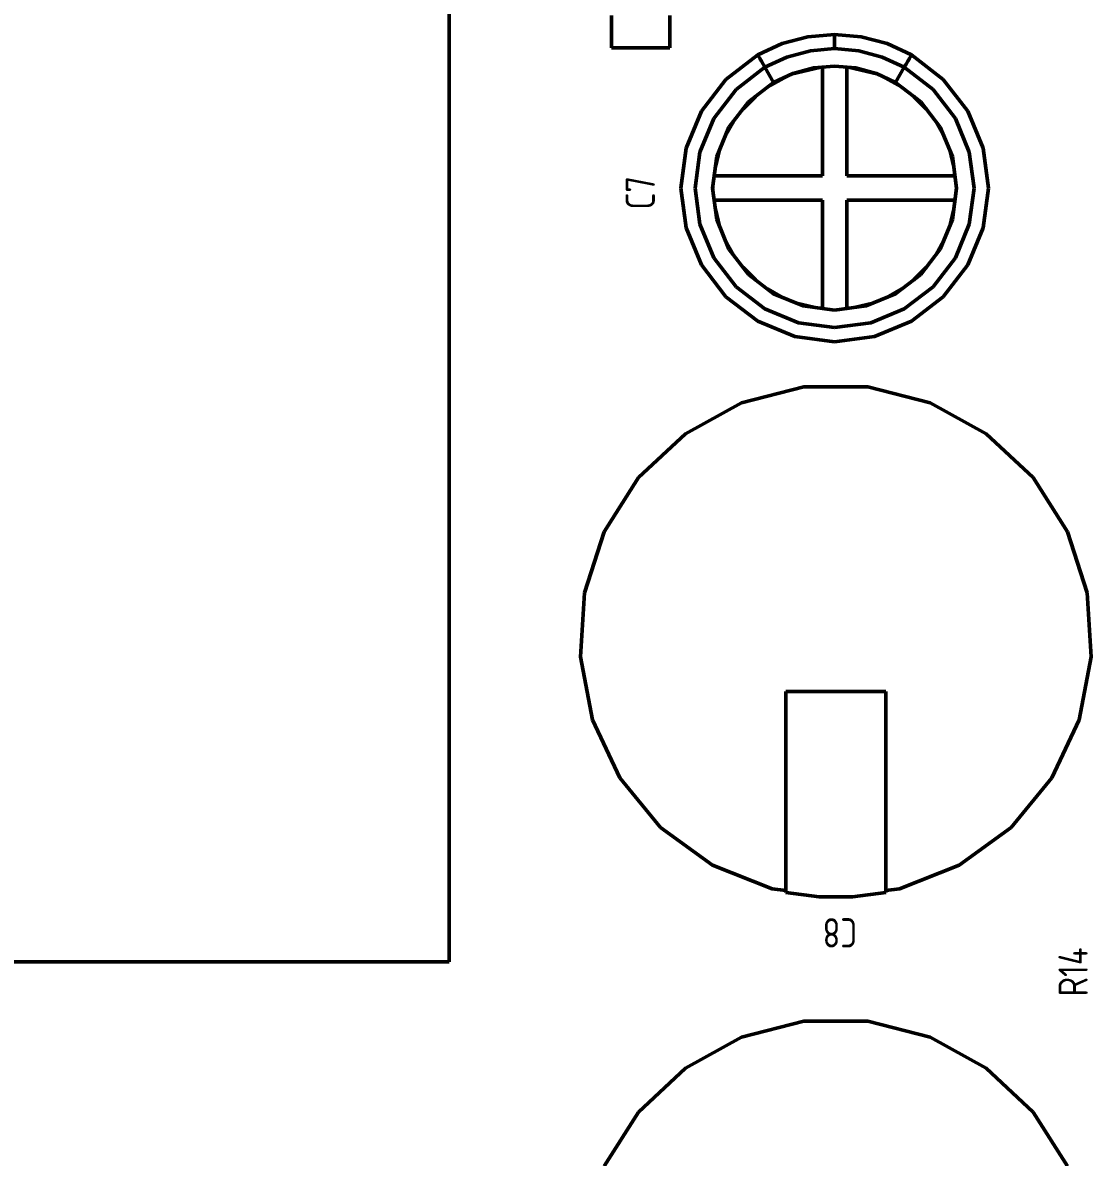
# Paper-space layout 'Layout1' of a CAD drawing. Extents: x -70 to 840, y -1 to 593.
# Drawn here: x 239.13 to 282.93, y 355.55 to 402.04 of the extents above; entities that cross this region are included whole.
import ezdxf

# ---------------------------------------------------------------- set-up
doc = ezdxf.new("R2010")
doc.units = 0
doc.header["$MEASUREMENT"] = 0
doc.layers.add('Основная', color=7, linetype='CONTINUOUS', lineweight=50)
doc.styles.add('GOST type A0', font='', dxfattribs={"oblique": 15, "height": 3.5})
doc.styles.get('GOST type A0').set_extended_font_data('GOST type A')

psp = doc.layouts.get("Layout1")

# ---------------------------------------------------------------- linework, layer by layer
at = {"layer": 'Основная'}
for p, q in [((256.612, 363.559), (256.612, 411.871)), ((256.612, 411.871), (256.612, 363.559)), ((256.612, 363.559), (256.612, 411.871)), ((256.612, 411.871), (256.612, 363.559)), ((263.262, 402.333), (263.262, 401.013)), ((263.262, 402.333), (263.262, 401.013)), ((263.262, 402.333), (263.262, 401.013)), ((263.262, 402.333), (263.262, 401.013)), ((265.65, 401.013), (265.65, 402.333)), ((265.65, 402.333), (265.65, 401.013)), ((265.65, 401.013), (265.65, 402.333)), ((265.65, 402.333), (265.65, 401.013)), ((271.312, 401.469), (270.252, 401.185)), ((270.252, 401.185), (271.312, 401.469)), ((271.312, 401.469), (270.252, 401.185)), ((270.252, 401.185), (271.312, 401.469)), ((272.406, 401.565), (271.312, 401.469)), ((271.312, 401.469), (272.406, 401.565)), ((272.406, 401.565), (271.312, 401.469)), ((271.312, 401.469), (272.406, 401.565)), ((273.5, 401.469), (272.406, 401.565)), ((273.5, 401.469), (272.406, 401.565)), ((272.406, 401.545), (272.406, 401.565)), ((273.5, 401.469), (272.406, 401.565)), ((273.5, 401.469), (272.406, 401.565)), ((272.406, 401.545), (272.406, 401.565)), ((272.406, 401.487), (272.406, 401.545)), ((272.406, 401.487), (272.406, 401.545)), ((272.406, 401.393), (272.406, 401.487)), ((272.406, 401.393), (272.406, 401.487)), ((272.406, 401.271), (272.406, 401.393)), ((272.406, 401.271), (272.406, 401.393)), ((272.406, 401.271), (272.406, 401.393)), ((272.406, 401.271), (272.406, 401.393)), ((272.406, 401.131), (272.406, 401.271)), ((272.406, 401.131), (272.406, 401.271)), ((274.56, 401.185), (273.5, 401.469)), ((274.56, 401.185), (273.5, 401.469)), ((274.56, 401.185), (273.5, 401.469)), ((274.56, 401.185), (273.5, 401.469)), ((263.262, 401.013), (265.65, 401.013)), ((263.262, 401.013), (265.65, 401.013)), ((263.262, 401.013), (265.65, 401.013)), ((263.262, 401.013), (265.65, 401.013)), ((270.252, 401.185), (269.256, 400.721)), ((269.256, 400.721), (270.252, 401.185)), ((270.252, 401.185), (269.256, 400.721)), ((269.256, 400.721), (270.252, 401.185)), ((270.452, 400.633), (271.414, 400.891)), ((270.452, 400.633), (271.414, 400.891)), ((271.414, 400.891), (272.406, 400.979)), ((271.414, 400.891), (272.406, 400.979)), ((272.406, 400.979), (272.406, 401.131)), ((272.406, 400.979), (272.406, 401.131)), ((273.398, 400.891), (272.406, 400.979)), ((273.398, 400.891), (272.406, 400.979)), ((274.36, 400.633), (273.398, 400.891)), ((274.36, 400.633), (273.398, 400.891)), ((275.556, 400.721), (274.56, 401.185)), ((275.556, 400.721), (274.56, 401.185)), ((275.556, 400.721), (274.56, 401.185)), ((275.556, 400.721), (274.56, 401.185)), ((269.256, 400.721), (267.952, 399.719)), ((267.952, 399.719), (269.256, 400.721)), ((269.256, 400.721), (267.952, 399.719)), ((267.952, 399.719), (269.256, 400.721)), ((269.266, 400.703), (269.256, 400.721)), ((269.266, 400.703), (269.256, 400.721)), ((269.266, 400.703), (269.256, 400.721)), ((269.266, 400.703), (269.256, 400.721)), ((269.296, 400.653), (269.266, 400.703)), ((269.296, 400.653), (269.266, 400.703)), ((269.296, 400.653), (269.266, 400.703)), ((269.296, 400.653), (269.266, 400.703)), ((269.342, 400.573), (269.296, 400.653)), ((269.342, 400.573), (269.296, 400.653)), ((269.342, 400.573), (269.296, 400.653)), ((269.342, 400.573), (269.296, 400.653)), ((269.402, 400.467), (269.342, 400.573)), ((269.402, 400.467), (269.342, 400.573)), ((269.402, 400.467), (269.342, 400.573)), ((269.402, 400.467), (269.342, 400.573)), ((269.402, 400.467), (269.342, 400.573)), ((269.402, 400.467), (269.342, 400.573)), ((269.402, 400.467), (269.342, 400.573)), ((269.402, 400.467), (269.342, 400.573)), ((269.474, 400.345), (269.402, 400.467)), ((269.474, 400.345), (269.402, 400.467)), ((269.474, 400.345), (269.402, 400.467)), ((269.474, 400.345), (269.402, 400.467)), ((269.55, 400.213), (269.474, 400.345)), ((269.55, 400.213), (269.474, 400.345)), ((269.55, 400.213), (269.474, 400.345)), ((269.55, 400.213), (269.474, 400.345)), ((269.55, 400.213), (270.452, 400.633)), ((269.55, 400.213), (270.452, 400.633)), ((275.262, 400.213), (274.36, 400.633)), ((275.262, 400.213), (274.36, 400.633)), ((275.262, 400.213), (275.338, 400.345)), ((275.262, 400.213), (275.338, 400.345)), ((275.262, 400.213), (275.338, 400.345)), ((275.262, 400.213), (275.338, 400.345)), ((275.338, 400.345), (275.41, 400.467)), ((275.338, 400.345), (275.41, 400.467)), ((275.338, 400.345), (275.41, 400.467)), ((275.338, 400.345), (275.41, 400.467)), ((275.41, 400.467), (275.47, 400.573)), ((275.41, 400.467), (275.47, 400.573)), ((275.41, 400.467), (275.47, 400.573)), ((275.41, 400.467), (275.47, 400.573)), ((275.41, 400.467), (275.47, 400.573)), ((275.41, 400.467), (275.47, 400.573)), ((275.41, 400.467), (275.47, 400.573)), ((275.41, 400.467), (275.47, 400.573)), ((275.47, 400.573), (275.516, 400.653)), ((275.47, 400.573), (275.516, 400.653)), ((275.47, 400.573), (275.516, 400.653)), ((275.47, 400.573), (275.516, 400.653)), ((275.516, 400.653), (275.546, 400.703)), ((275.516, 400.653), (275.546, 400.703)), ((275.516, 400.653), (275.546, 400.703)), ((275.516, 400.653), (275.546, 400.703)), ((275.546, 400.703), (275.556, 400.721)), ((275.546, 400.703), (275.556, 400.721)), ((275.546, 400.703), (275.556, 400.721)), ((275.546, 400.703), (275.556, 400.721)), ((276.86, 399.719), (275.556, 400.721)), ((276.86, 399.719), (275.556, 400.721)), ((276.86, 399.719), (275.556, 400.721)), ((276.86, 399.719), (275.556, 400.721)), ((268.366, 399.305), (269.55, 400.213)), ((268.366, 399.305), (269.55, 400.213)), ((269.906, 399.595), (269.55, 400.213)), ((269.906, 399.595), (269.55, 400.213)), ((269.906, 399.595), (269.55, 400.213)), ((269.906, 399.595), (269.55, 400.213)), ((269.648, 399.397), (270.468, 399.857)), ((269.648, 399.397), (270.468, 399.857)), ((269.906, 399.595), (270.696, 399.963)), ((269.906, 399.595), (270.696, 399.963)), ((270.624, 399.931), (271.784, 400.211)), ((270.624, 399.931), (271.784, 400.211)), ((270.696, 399.963), (271.538, 400.189)), ((270.696, 399.963), (271.538, 400.189)), ((271.538, 400.189), (272.406, 400.265)), ((271.538, 400.189), (272.406, 400.265)), ((271.906, 395.765), (271.906, 400.221)), ((271.906, 395.765), (271.906, 400.221)), ((273.274, 400.189), (272.406, 400.265)), ((273.274, 400.189), (272.406, 400.265)), ((272.906, 395.765), (272.906, 400.221)), ((272.906, 395.765), (272.906, 400.221)), ((274.188, 399.931), (273.026, 400.211)), ((274.188, 399.931), (273.026, 400.211)), ((274.116, 399.963), (273.274, 400.189)), ((274.116, 399.963), (273.274, 400.189)), ((274.906, 399.595), (274.116, 399.963)), ((274.906, 399.595), (274.116, 399.963)), ((275.164, 399.397), (274.344, 399.857)), ((275.164, 399.397), (274.344, 399.857)), ((274.906, 399.595), (275.262, 400.213)), ((274.906, 399.595), (275.262, 400.213)), ((274.906, 399.595), (275.262, 400.213)), ((274.906, 399.595), (275.262, 400.213)), ((276.446, 399.305), (275.262, 400.213)), ((276.446, 399.305), (275.262, 400.213)), ((267.952, 399.719), (266.95, 398.415)), ((266.95, 398.415), (267.952, 399.719)), ((267.952, 399.719), (266.95, 398.415)), ((266.95, 398.415), (267.952, 399.719)), ((268.87, 398.801), (269.906, 399.595)), ((268.87, 398.801), (269.906, 399.595)), ((269.93, 399.555), (269.906, 399.595)), ((269.93, 399.555), (269.906, 399.595)), ((269.93, 399.555), (269.906, 399.595)), ((269.93, 399.555), (269.906, 399.595)), ((274.882, 399.555), (274.906, 399.595)), ((274.882, 399.555), (274.906, 399.595)), ((274.882, 399.555), (274.906, 399.595)), ((274.882, 399.555), (274.906, 399.595)), ((275.942, 398.801), (274.906, 399.595)), ((275.942, 398.801), (274.906, 399.595)), ((277.862, 398.415), (276.86, 399.719)), ((277.862, 398.415), (276.86, 399.719)), ((277.862, 398.415), (276.86, 399.719)), ((277.862, 398.415), (276.86, 399.719)), ((267.458, 398.121), (268.366, 399.305)), ((267.458, 398.121), (268.366, 399.305)), ((268.652, 398.515), (269.156, 399.019)), ((268.652, 398.515), (269.156, 399.019)), ((276.16, 398.515), (275.656, 399.019)), ((276.16, 398.515), (275.656, 399.019)), ((277.354, 398.121), (276.446, 399.305)), ((277.354, 398.121), (276.446, 399.305)), ((268.076, 397.765), (268.87, 398.801)), ((268.076, 397.765), (268.87, 398.801)), ((276.736, 397.765), (275.942, 398.801)), ((276.736, 397.765), (275.942, 398.801)), ((266.95, 398.415), (266.32, 396.895)), ((266.32, 396.895), (266.95, 398.415)), ((266.95, 398.415), (266.32, 396.895)), ((266.32, 396.895), (266.95, 398.415)), ((266.888, 396.743), (267.458, 398.121)), ((266.888, 396.743), (267.458, 398.121)), ((267.926, 397.403), (268.274, 398.023)), ((267.926, 397.403), (268.274, 398.023)), ((276.886, 397.403), (276.538, 398.023)), ((276.886, 397.403), (276.538, 398.023)), ((277.924, 396.743), (277.354, 398.121)), ((277.924, 396.743), (277.354, 398.121)), ((278.492, 396.895), (277.862, 398.415)), ((278.492, 396.895), (277.862, 398.415)), ((278.492, 396.895), (277.862, 398.415)), ((278.492, 396.895), (277.862, 398.415)), ((267.576, 396.559), (268.076, 397.765)), ((267.576, 396.559), (268.076, 397.765)), ((277.236, 396.559), (276.736, 397.765)), ((277.236, 396.559), (276.736, 397.765)), ((266.32, 396.895), (266.106, 395.265)), ((266.106, 395.265), (266.32, 396.895)), ((266.32, 396.895), (266.106, 395.265)), ((266.106, 395.265), (266.32, 396.895)), ((266.692, 395.265), (266.888, 396.743)), ((266.692, 395.265), (266.888, 396.743)), ((267.52, 396.135), (267.688, 396.829)), ((267.52, 396.135), (267.688, 396.829)), ((277.292, 396.135), (277.124, 396.829)), ((277.292, 396.135), (277.124, 396.829)), ((278.12, 395.265), (277.924, 396.743)), ((278.12, 395.265), (277.924, 396.743)), ((278.706, 395.265), (278.492, 396.895)), ((278.706, 395.265), (278.492, 396.895)), ((278.706, 395.265), (278.492, 396.895)), ((278.706, 395.265), (278.492, 396.895)), ((267.406, 395.265), (267.576, 396.559)), ((267.406, 395.265), (267.576, 396.559)), ((277.406, 395.265), (277.236, 396.559)), ((277.406, 395.265), (277.236, 396.559)), ((271.906, 395.765), (267.472, 395.765)), ((271.906, 395.765), (267.472, 395.765)), ((272.906, 395.765), (277.34, 395.765)), ((272.906, 395.765), (277.34, 395.765)), ((266.106, 395.265), (266.32, 393.635)), ((266.32, 393.635), (266.106, 395.265)), ((266.106, 395.265), (266.32, 393.635)), ((266.32, 393.635), (266.106, 395.265)), ((266.888, 393.787), (266.692, 395.265)), ((266.888, 393.787), (266.692, 395.265)), ((267.576, 393.971), (267.406, 395.265)), ((267.576, 393.971), (267.406, 395.265)), ((267.408, 395.245), (267.408, 395.287)), ((267.408, 395.245), (267.408, 395.287)), ((277.236, 393.971), (277.406, 395.265)), ((277.236, 393.971), (277.406, 395.265)), ((277.404, 395.245), (277.404, 395.287)), ((277.404, 395.245), (277.404, 395.287)), ((277.924, 393.787), (278.12, 395.265)), ((277.924, 393.787), (278.12, 395.265)), ((278.492, 393.635), (278.706, 395.265)), ((278.492, 393.635), (278.706, 395.265)), ((278.492, 393.635), (278.706, 395.265)), ((278.492, 393.635), (278.706, 395.265)), ((271.906, 394.765), (267.472, 394.765)), ((271.906, 394.765), (267.472, 394.765)), ((271.906, 390.331), (271.906, 394.765)), ((271.906, 390.331), (271.906, 394.765)), ((272.906, 390.331), (272.906, 394.765)), ((272.906, 394.765), (277.34, 394.765)), ((272.906, 390.331), (272.906, 394.765)), ((272.906, 394.765), (277.34, 394.765)), ((267.688, 393.701), (267.52, 394.395)), ((267.688, 393.701), (267.52, 394.395)), ((277.124, 393.701), (277.292, 394.395)), ((277.124, 393.701), (277.292, 394.395)), ((268.076, 392.765), (267.576, 393.971)), ((268.076, 392.765), (267.576, 393.971)), ((276.736, 392.765), (277.236, 393.971)), ((276.736, 392.765), (277.236, 393.971)), ((266.32, 393.635), (266.95, 392.115)), ((266.95, 392.115), (266.32, 393.635)), ((266.32, 393.635), (266.95, 392.115)), ((266.95, 392.115), (266.32, 393.635)), ((267.458, 392.409), (266.888, 393.787)), ((267.458, 392.409), (266.888, 393.787)), ((277.354, 392.409), (277.924, 393.787)), ((277.354, 392.409), (277.924, 393.787)), ((277.862, 392.115), (278.492, 393.635)), ((277.862, 392.115), (278.492, 393.635)), ((277.862, 392.115), (278.492, 393.635)), ((277.862, 392.115), (278.492, 393.635)), ((268.274, 392.507), (267.926, 393.129)), ((268.274, 392.507), (267.926, 393.129)), ((276.538, 392.507), (276.886, 393.129)), ((276.538, 392.507), (276.886, 393.129)), ((268.87, 391.729), (268.076, 392.765)), ((268.87, 391.729), (268.076, 392.765)), ((275.942, 391.729), (276.736, 392.765)), ((275.942, 391.729), (276.736, 392.765)), ((266.95, 392.115), (267.952, 390.811)), ((267.952, 390.811), (266.95, 392.115)), ((266.95, 392.115), (267.952, 390.811)), ((267.952, 390.811), (266.95, 392.115)), ((268.366, 391.225), (267.458, 392.409)), ((268.366, 391.225), (267.458, 392.409)), ((269.156, 391.511), (268.652, 392.015)), ((269.156, 391.511), (268.652, 392.015)), ((275.656, 391.511), (276.16, 392.015)), ((275.656, 391.511), (276.16, 392.015)), ((276.446, 391.225), (277.354, 392.409)), ((276.446, 391.225), (277.354, 392.409)), ((276.86, 390.811), (277.862, 392.115)), ((276.86, 390.811), (277.862, 392.115)), ((276.86, 390.811), (277.862, 392.115)), ((276.86, 390.811), (277.862, 392.115)), ((269.906, 390.935), (268.87, 391.729)), ((269.906, 390.935), (268.87, 391.729)), ((274.906, 390.935), (275.942, 391.729)), ((274.906, 390.935), (275.942, 391.729)), ((269.55, 390.317), (268.366, 391.225)), ((269.55, 390.317), (268.366, 391.225)), ((270.268, 390.785), (269.648, 391.133)), ((270.268, 390.785), (269.648, 391.133)), ((274.542, 390.785), (275.164, 391.133)), ((274.542, 390.785), (275.164, 391.133)), ((275.262, 390.317), (276.446, 391.225)), ((275.262, 390.317), (276.446, 391.225)), ((267.952, 390.811), (269.256, 389.809)), ((269.256, 389.809), (267.952, 390.811)), ((267.952, 390.811), (269.256, 389.809)), ((269.256, 389.809), (267.952, 390.811)), ((271.112, 390.435), (269.906, 390.935)), ((271.112, 390.435), (269.906, 390.935)), ((273.7, 390.435), (274.906, 390.935)), ((273.7, 390.435), (274.906, 390.935)), ((275.556, 389.809), (276.86, 390.811)), ((275.556, 389.809), (276.86, 390.811)), ((275.556, 389.809), (276.86, 390.811)), ((275.556, 389.809), (276.86, 390.811)), ((270.928, 389.747), (269.55, 390.317)), ((270.928, 389.747), (269.55, 390.317)), ((271.536, 390.379), (270.842, 390.547)), ((271.536, 390.379), (270.842, 390.547)), ((272.406, 390.265), (271.112, 390.435)), ((272.406, 390.265), (271.112, 390.435)), ((272.406, 390.265), (273.7, 390.435)), ((272.406, 390.265), (273.7, 390.435)), ((273.276, 390.379), (273.97, 390.547)), ((273.276, 390.379), (273.97, 390.547)), ((273.884, 389.747), (275.262, 390.317)), ((273.884, 389.747), (275.262, 390.317)), ((269.256, 389.809), (270.776, 389.179)), ((270.776, 389.179), (269.256, 389.809)), ((269.256, 389.809), (270.776, 389.179)), ((270.776, 389.179), (269.256, 389.809)), ((272.406, 389.551), (270.928, 389.747)), ((272.406, 389.551), (270.928, 389.747)), ((272.406, 389.551), (273.884, 389.747)), ((272.406, 389.551), (273.884, 389.747)), ((274.036, 389.179), (275.556, 389.809)), ((274.036, 389.179), (275.556, 389.809)), ((274.036, 389.179), (275.556, 389.809)), ((274.036, 389.179), (275.556, 389.809)), ((270.776, 389.179), (272.406, 388.965)), ((272.406, 388.965), (270.776, 389.179)), ((270.776, 389.179), (272.406, 388.965)), ((272.406, 388.965), (270.776, 389.179)), ((272.406, 388.965), (274.036, 389.179)), ((272.406, 388.965), (274.036, 389.179)), ((272.406, 388.965), (274.036, 389.179)), ((272.406, 388.965), (274.036, 389.179)), ((271.142, 387.123), (268.594, 386.469)), ((268.594, 386.469), (271.142, 387.123)), ((271.142, 387.123), (268.594, 386.469)), ((268.594, 386.469), (271.142, 387.123)), ((273.77, 387.123), (271.142, 387.123)), ((271.142, 387.123), (273.77, 387.123)), ((273.77, 387.123), (271.142, 387.123)), ((271.142, 387.123), (273.77, 387.123)), ((276.318, 386.469), (273.77, 387.123)), ((276.318, 386.469), (273.77, 387.123)), ((276.318, 386.469), (273.77, 387.123)), ((276.318, 386.469), (273.77, 387.123)), ((268.594, 386.469), (266.29, 385.201)), ((266.29, 385.201), (268.594, 386.469)), ((268.594, 386.469), (266.29, 385.201)), ((266.29, 385.201), (268.594, 386.469)), ((278.622, 385.201), (276.318, 386.469)), ((278.622, 385.201), (276.318, 386.469)), ((278.622, 385.201), (276.318, 386.469)), ((278.622, 385.201), (276.318, 386.469)), ((266.29, 385.201), (264.374, 383.401)), ((264.374, 383.401), (266.29, 385.201)), ((266.29, 385.201), (264.374, 383.401)), ((264.374, 383.401), (266.29, 385.201)), ((280.538, 383.401), (278.622, 385.201)), ((280.538, 383.401), (278.622, 385.201)), ((280.538, 383.401), (278.622, 385.201)), ((280.538, 383.401), (278.622, 385.201)), ((264.374, 383.401), (262.964, 381.181)), ((262.964, 381.181), (264.374, 383.401)), ((264.374, 383.401), (262.964, 381.181)), ((262.964, 381.181), (264.374, 383.401)), ((281.948, 381.181), (280.538, 383.401)), ((281.948, 381.181), (280.538, 383.401)), ((281.948, 381.181), (280.538, 383.401)), ((281.948, 381.181), (280.538, 383.401)), ((262.964, 381.181), (262.152, 378.681)), ((262.152, 378.681), (262.964, 381.181)), ((262.964, 381.181), (262.152, 378.681)), ((262.152, 378.681), (262.964, 381.181)), ((282.76, 378.681), (281.948, 381.181)), ((282.76, 378.681), (281.948, 381.181)), ((282.76, 378.681), (281.948, 381.181)), ((282.76, 378.681), (281.948, 381.181)), ((262.152, 378.681), (261.986, 376.057)), ((261.986, 376.057), (262.152, 378.681)), ((262.152, 378.681), (261.986, 376.057)), ((261.986, 376.057), (262.152, 378.681)), ((282.926, 376.057), (282.76, 378.681)), ((282.926, 376.057), (282.76, 378.681)), ((282.926, 376.057), (282.76, 378.681)), ((282.926, 376.057), (282.76, 378.681)), ((261.986, 376.057), (262.48, 373.473)), ((262.48, 373.473), (261.986, 376.057)), ((261.986, 376.057), (262.48, 373.473)), ((262.48, 373.473), (261.986, 376.057)), ((282.432, 373.473), (282.926, 376.057)), ((282.432, 373.473), (282.926, 376.057)), ((282.432, 373.473), (282.926, 376.057)), ((282.432, 373.473), (282.926, 376.057)), ((274.502, 374.637), (270.41, 374.637)), ((270.41, 366.395), (270.41, 374.637)), ((274.502, 374.637), (270.41, 374.637)), ((270.41, 366.395), (270.41, 374.637)), ((274.502, 366.395), (274.502, 374.637)), ((274.502, 366.395), (274.502, 374.637)), ((262.48, 373.473), (263.598, 371.095)), ((263.598, 371.095), (262.48, 373.473)), ((262.48, 373.473), (263.598, 371.095)), ((263.598, 371.095), (262.48, 373.473)), ((281.314, 371.095), (282.432, 373.473)), ((281.314, 371.095), (282.432, 373.473)), ((281.314, 371.095), (282.432, 373.473)), ((281.314, 371.095), (282.432, 373.473)), ((263.598, 371.095), (265.274, 369.069)), ((265.274, 369.069), (263.598, 371.095)), ((263.598, 371.095), (265.274, 369.069)), ((265.274, 369.069), (263.598, 371.095)), ((279.636, 369.069), (281.314, 371.095)), ((279.636, 369.069), (281.314, 371.095)), ((279.636, 369.069), (281.314, 371.095)), ((279.636, 369.069), (281.314, 371.095)), ((265.274, 369.069), (267.402, 367.523)), ((267.402, 367.523), (265.274, 369.069)), ((265.274, 369.069), (267.402, 367.523)), ((267.402, 367.523), (265.274, 369.069)), ((277.51, 367.523), (279.636, 369.069)), ((277.51, 367.523), (279.636, 369.069)), ((277.51, 367.523), (279.636, 369.069)), ((277.51, 367.523), (279.636, 369.069)), ((267.402, 367.523), (269.848, 366.555)), ((269.848, 366.555), (267.402, 367.523)), ((267.402, 367.523), (269.848, 366.555)), ((269.848, 366.555), (267.402, 367.523)), ((275.064, 366.555), (277.51, 367.523)), ((275.064, 366.555), (277.51, 367.523)), ((275.064, 366.555), (277.51, 367.523)), ((275.064, 366.555), (277.51, 367.523)), ((269.848, 366.555), (270.41, 366.483)), ((270.41, 366.483), (269.848, 366.555)), ((269.848, 366.555), (270.41, 366.483)), ((270.41, 366.483), (269.848, 366.555)), ((270.41, 366.483), (270.41, 366.395)), ((270.41, 366.483), (270.41, 366.395)), ((270.41, 366.395), (271.77, 366.217)), ((271.77, 366.217), (270.41, 366.395)), ((270.41, 366.395), (271.77, 366.217)), ((271.77, 366.217), (270.41, 366.395)), ((273.142, 366.217), (274.502, 366.395)), ((273.142, 366.217), (274.502, 366.395)), ((273.142, 366.217), (274.502, 366.395)), ((273.142, 366.217), (274.502, 366.395)), ((274.502, 366.483), (275.064, 366.555)), ((274.502, 366.483), (275.064, 366.555)), ((274.502, 366.483), (275.064, 366.555)), ((274.502, 366.483), (275.064, 366.555)), ((274.502, 366.395), (274.502, 366.483)), ((274.502, 366.395), (274.502, 366.483)), ((271.77, 366.217), (273.142, 366.217)), ((271.77, 366.217), (273.142, 366.217)), ((271.77, 366.217), (273.142, 366.217)), ((271.77, 366.217), (273.142, 366.217)), ((208.3, 363.559), (256.612, 363.559)), ((208.3, 363.559), (256.612, 363.559)), ((208.3, 363.559), (256.612, 363.559)), ((208.3, 363.559), (256.612, 363.559)), ((271.142, 361.123), (268.594, 360.469)), ((268.594, 360.469), (271.142, 361.123)), ((271.142, 361.123), (268.594, 360.469)), ((268.594, 360.469), (271.142, 361.123)), ((273.77, 361.123), (271.142, 361.123)), ((271.142, 361.123), (273.77, 361.123)), ((273.77, 361.123), (271.142, 361.123)), ((271.142, 361.123), (273.77, 361.123)), ((276.318, 360.469), (273.77, 361.123)), ((276.318, 360.469), (273.77, 361.123)), ((276.318, 360.469), (273.77, 361.123)), ((276.318, 360.469), (273.77, 361.123)), ((268.594, 360.469), (266.29, 359.201)), ((266.29, 359.201), (268.594, 360.469)), ((268.594, 360.469), (266.29, 359.201)), ((266.29, 359.201), (268.594, 360.469)), ((278.622, 359.201), (276.318, 360.469)), ((278.622, 359.201), (276.318, 360.469)), ((278.622, 359.201), (276.318, 360.469)), ((278.622, 359.201), (276.318, 360.469)), ((266.29, 359.201), (264.374, 357.401)), ((264.374, 357.401), (266.29, 359.201)), ((266.29, 359.201), (264.374, 357.401)), ((264.374, 357.401), (266.29, 359.201)), ((280.538, 357.401), (278.622, 359.201)), ((280.538, 357.401), (278.622, 359.201)), ((280.538, 357.401), (278.622, 359.201)), ((280.538, 357.401), (278.622, 359.201)), ((264.374, 357.401), (262.964, 355.181)), ((262.964, 355.181), (264.374, 357.401)), ((264.374, 357.401), (262.964, 355.181)), ((262.964, 355.181), (264.374, 357.401)), ((281.948, 355.181), (280.538, 357.401)), ((281.948, 355.181), (280.538, 357.401)), ((281.948, 355.181), (280.538, 357.401)), ((281.948, 355.181), (280.538, 357.401))]:
    psp.add_line(p, q, dxfattribs=at)

# ---------------------------------------------------------------- texts
at = {"layer": 'Основная', "style": 'GOST type A0'}
for s, rotation, p in [('C7', 90, (265.04, 394.387)), ('C8', 180, (273.334, 365.35)), ('R14', 90, (282.779, 362.14))]:
    psp.add_text(s, height=1.2, rotation=rotation, dxfattribs=at).set_placement(p)

doc.saveas('drawing.dxf')
